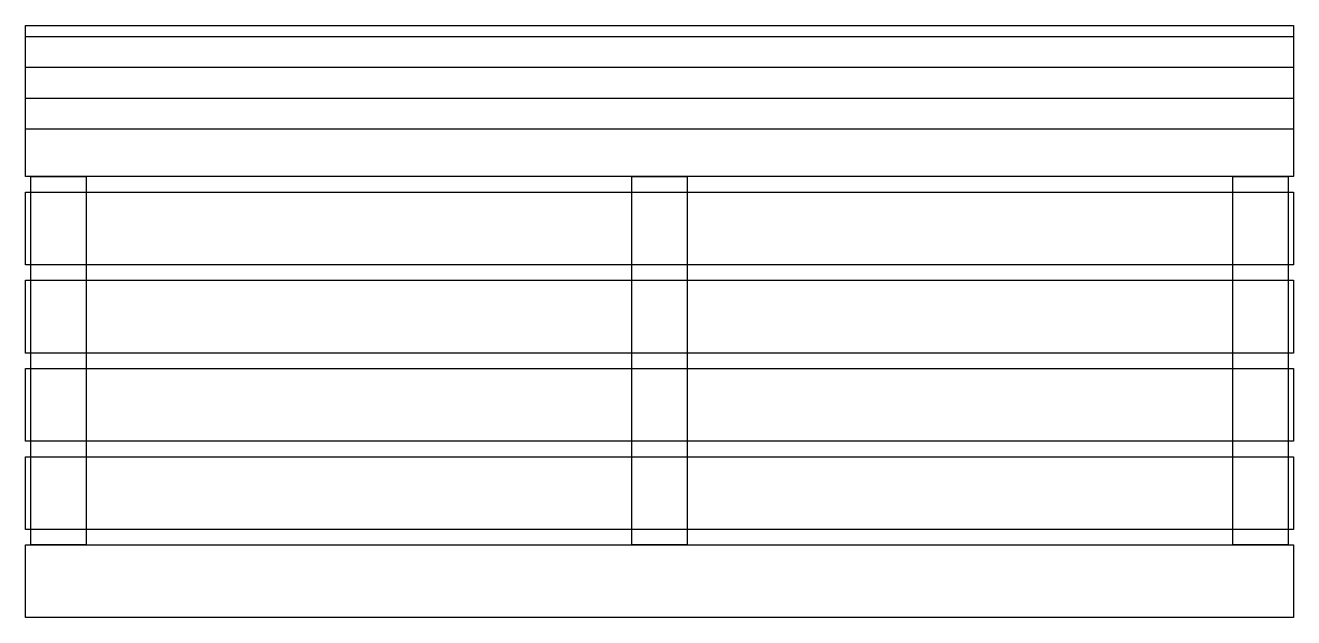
# Model space of a CAD drawing. Header units: millimetres. Extents: x -575 to 575, y -269 to 269.
import ezdxf

# ---------------------------------------------------------------- set-up
doc = ezdxf.new("R2010")
doc.units = ezdxf.units.MM
doc.header["$LTSCALE"] = 0.001

msp = doc.modelspace()

# ---------------------------------------------------------------- linework, layer by layer
for p, q in [((-575, 258.6), (575, 258.6)), ((-575, 230.6), (575, 230.6)), ((-575, 202.6), (575, 202.6)), ((-575, 174.6), (575, 174.6))]:
    msp.add_line(p, q)
msp.add_lwpolyline([(-575, 268.6), (575, 268.6), (575, 131.4), (-575, 131.4), (-575, 268.6)])
for points in [[(-570, 131.4), (-520, 131.4), (-520, -202.6), (-570, -202.6)], [(-25, 131.4), (25, 131.4), (25, -202.6), (-25, -202.6)], [(520, 131.4), (570, 131.4), (570, -202.6), (520, -202.6)], [(-575, 117.4), (575, 117.4), (575, 51.4), (-575, 51.4)], [(-575, 37.4), (575, 37.4), (575, -28.6), (-575, -28.6)], [(-575, -42.6), (575, -42.6), (575, -108.6), (-575, -108.6)], [(-575, -122.6), (575, -122.6), (575, -188.6), (-575, -188.6)], [(-575, -202.6), (575, -202.6), (575, -268.6), (-575, -268.6)]]:
    msp.add_lwpolyline(points, close=True)

doc.saveas('drawing.dxf')
